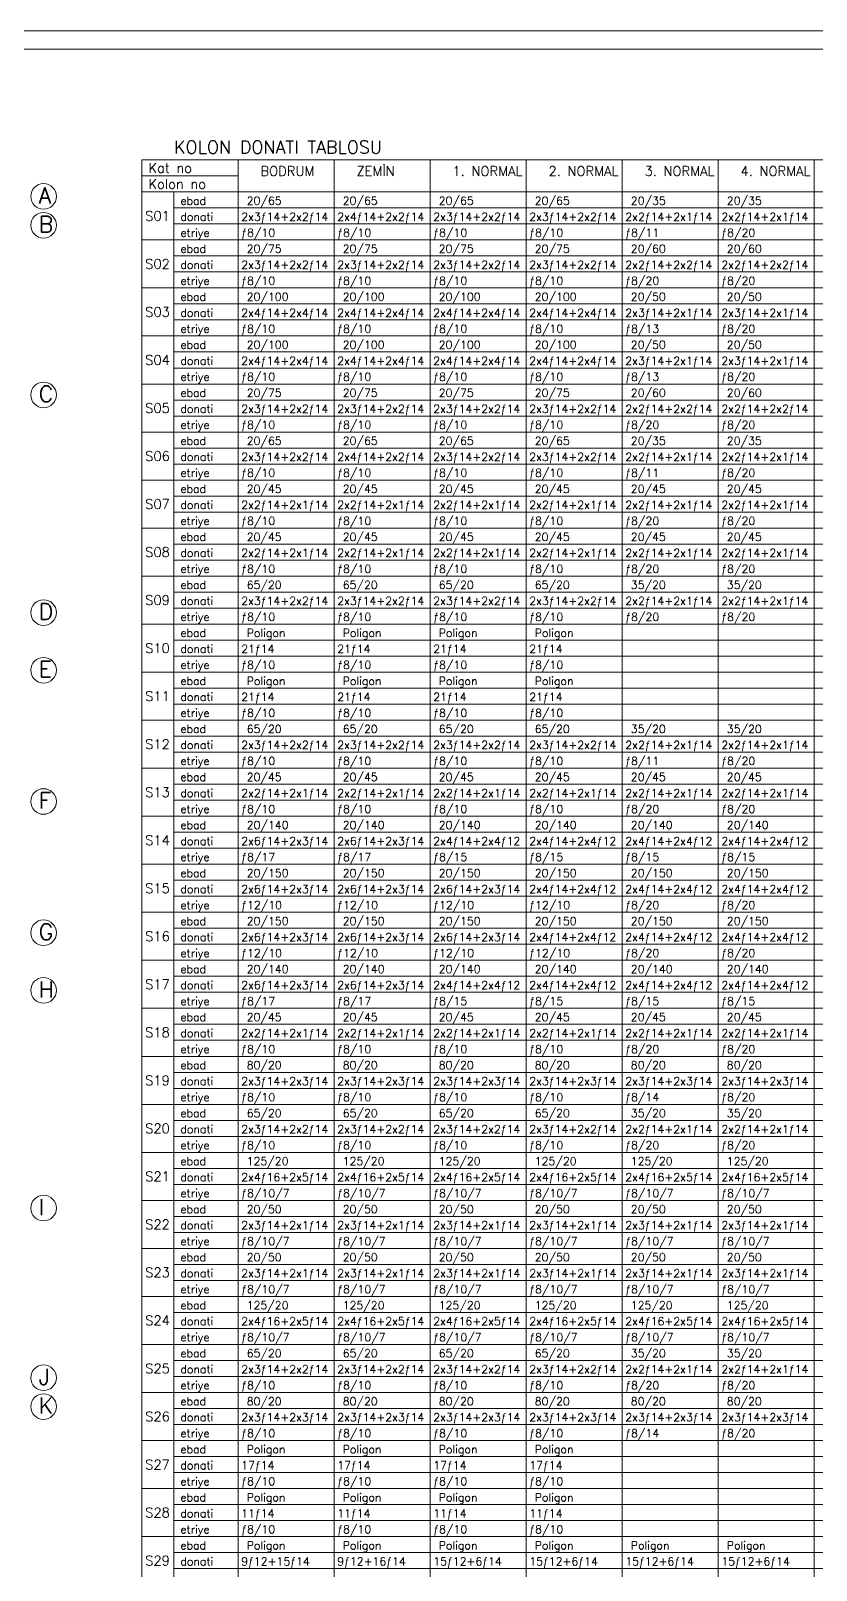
# Model space of a CAD drawing. Header units: inches. Extents: x -0.21 to 0.83, y 0.75 to 2.02.
# Drawn here: x 0.3319 to 0.5773, y 1.4713 to 1.9521 of the extents above; entities that cross this region are included whole.
import ezdxf

# ---------------------------------------------------------------- set-up
doc = ezdxf.new("R2010")
doc.units = ezdxf.units.IN
doc.header["$MEASUREMENT"] = 0
for name, color, linetype, lineweight in [('PENC2', 1, 'Continuous', 0), ('PENC3', 5, 'Continuous', 0), ('PENC4', 84, 'Continuous', 0)]:
    doc.layers.add(name, color=color, linetype=linetype, lineweight=lineweight)
doc.styles.add('RomanSTA', font='RomanSTA')

msp = doc.modelspace()

# ---------------------------------------------------------------- linework, layer by layer
at = {"layer": 'PENC2', "linetype": 'Continuous'}
for p, q in [((0.37661, 1.89682), (0.81661, 1.89682)), ((0.37661, 1.89182), (0.81661, 1.89182)), ((0.37661, 1.88182), (0.81661, 1.88182)), ((0.37661, 1.87682), (0.81661, 1.87682)), ((0.37661, 1.86682), (0.81661, 1.86682)), ((0.37661, 1.86182), (0.81661, 1.86182)), ((0.37661, 1.85182), (0.81661, 1.85182)), ((0.37661, 1.84682), (0.81661, 1.84682)), ((0.37661, 1.83682), (0.81661, 1.83682)), ((0.37661, 1.83182), (0.81661, 1.83182)), ((0.37661, 1.82182), (0.81661, 1.82182)), ((0.37661, 1.81682), (0.81661, 1.81682)), ((0.37661, 1.80682), (0.81661, 1.80682)), ((0.37661, 1.80182), (0.81661, 1.80182)), ((0.37661, 1.79182), (0.81661, 1.79182)), ((0.37661, 1.78682), (0.81661, 1.78682)), ((0.37661, 1.77682), (0.81661, 1.77682)), ((0.37661, 1.77182), (0.81661, 1.77182)), ((0.37661, 1.76182), (0.81661, 1.76182)), ((0.37661, 1.75682), (0.81661, 1.75682)), ((0.37661, 1.74682), (0.81661, 1.74682)), ((0.37661, 1.74182), (0.81661, 1.74182)), ((0.37661, 1.73182), (0.81661, 1.73182)), ((0.37661, 1.72682), (0.81661, 1.72682)), ((0.37661, 1.71682), (0.81661, 1.71682)), ((0.37661, 1.71182), (0.81661, 1.71182)), ((0.37661, 1.70182), (0.81661, 1.70182)), ((0.37661, 1.69682), (0.81661, 1.69682)), ((0.37661, 1.68682), (0.81661, 1.68682)), ((0.37661, 1.68182), (0.81661, 1.68182)), ((0.37661, 1.67182), (0.81661, 1.67182)), ((0.37661, 1.66682), (0.81661, 1.66682)), ((0.37661, 1.65682), (0.81661, 1.65682)), ((0.37661, 1.65182), (0.81661, 1.65182)), ((0.37661, 1.64182), (0.81661, 1.64182)), ((0.37661, 1.63682), (0.81661, 1.63682)), ((0.37661, 1.62682), (0.81661, 1.62682)), ((0.37661, 1.62182), (0.81661, 1.62182)), ((0.37661, 1.61182), (0.81661, 1.61182)), ((0.37661, 1.60682), (0.81661, 1.60682)), ((0.37661, 1.59682), (0.81661, 1.59682)), ((0.37661, 1.59182), (0.81661, 1.59182)), ((0.37661, 1.58182), (0.81661, 1.58182)), ((0.37661, 1.57682), (0.81661, 1.57682)), ((0.37661, 1.56682), (0.81661, 1.56682)), ((0.37661, 1.56182), (0.81661, 1.56182)), ((0.37661, 1.55182), (0.81661, 1.55182)), ((0.37661, 1.54682), (0.81661, 1.54682)), ((0.37661, 1.53682), (0.81661, 1.53682)), ((0.37661, 1.53182), (0.81661, 1.53182)), ((0.37661, 1.52182), (0.81661, 1.52182)), ((0.37661, 1.51682), (0.81661, 1.51682)), ((0.37661, 1.50682), (0.81661, 1.50682)), ((0.37661, 1.50182), (0.81661, 1.50182)), ((0.37661, 1.49182), (0.81661, 1.49182)), ((0.37661, 1.48682), (0.81661, 1.48682)), ((0.37661, 1.47682), (0.81661, 1.47682)), ((0.37661, 1.47182), (0.81661, 1.47182))]:
    msp.add_line(p, q, dxfattribs=at)
at = {"layer": 'PENC3'}
for points in [[(-0.15544, 1.95215), (-0.15544, 0.74675), (0.83473, 0.74675), (0.83473, 1.95215)], [(-0.14966, 1.94637), (-0.14966, 0.75254), (0.82895, 0.75254), (0.82895, 1.94637)]]:
    msp.add_lwpolyline(points, close=True, dxfattribs=at)
for centre in [(0.33586, 1.90042), (0.33586, 1.89142), (0.33586, 1.83842), (0.33586, 1.77042), (0.33586, 1.75242), (0.33586, 1.71142), (0.33586, 1.67042), (0.33586, 1.65242), (0.33586, 1.58442), (0.33586, 1.53142), (0.33586, 1.52242)]:
    msp.add_circle(centre, 0.004, dxfattribs=at)
at = {"layer": 'PENC4', "linetype": 'Continuous'}
for p, q in [((0.36661, 1.91182), (0.81661, 1.91182)), ((0.36661, 1.91182), (0.36661, 0.76182)), ((0.39661, 1.91182), (0.39661, 0.76182)), ((0.42661, 1.91182), (0.42661, 0.76182)), ((0.45661, 1.91182), (0.45661, 0.76182)), ((0.48661, 1.91182), (0.48661, 0.76182)), ((0.51661, 1.91182), (0.51661, 0.76182)), ((0.54661, 1.91182), (0.54661, 0.76182)), ((0.57661, 1.91182), (0.57661, 0.76182)), ((0.36661, 1.90682), (0.39661, 1.90682)), ((0.36661, 1.90182), (0.81661, 1.90182)), ((0.37661, 1.90182), (0.37661, 0.76182)), ((0.36661, 1.88682), (0.81661, 1.88682)), ((0.36661, 1.87182), (0.81661, 1.87182)), ((0.36661, 1.85682), (0.81661, 1.85682)), ((0.36661, 1.84182), (0.81661, 1.84182)), ((0.36661, 1.82682), (0.81661, 1.82682)), ((0.36661, 1.81182), (0.81661, 1.81182)), ((0.36661, 1.79682), (0.81661, 1.79682)), ((0.36661, 1.78182), (0.81661, 1.78182)), ((0.36661, 1.76682), (0.81661, 1.76682)), ((0.36661, 1.75182), (0.81661, 1.75182)), ((0.36661, 1.73682), (0.81661, 1.73682)), ((0.36661, 1.72182), (0.81661, 1.72182)), ((0.36661, 1.70682), (0.81661, 1.70682)), ((0.36661, 1.69182), (0.81661, 1.69182)), ((0.36661, 1.67682), (0.81661, 1.67682)), ((0.36661, 1.66182), (0.81661, 1.66182)), ((0.36661, 1.64682), (0.81661, 1.64682)), ((0.36661, 1.63182), (0.81661, 1.63182)), ((0.36661, 1.61682), (0.81661, 1.61682)), ((0.36661, 1.60182), (0.81661, 1.60182)), ((0.36661, 1.58682), (0.81661, 1.58682)), ((0.36661, 1.57182), (0.81661, 1.57182)), ((0.36661, 1.55682), (0.81661, 1.55682)), ((0.36661, 1.54182), (0.81661, 1.54182)), ((0.36661, 1.52682), (0.81661, 1.52682)), ((0.36661, 1.51182), (0.81661, 1.51182)), ((0.36661, 1.49682), (0.81661, 1.49682)), ((0.36661, 1.48182), (0.81661, 1.48182))]:
    msp.add_line(p, q, dxfattribs=at)

# ---------------------------------------------------------------- texts
at = {"layer": 'PENC2', "style": 'RomanSTA'}
for s, p in [('ebad', (0.37861, 1.89782)), ('donati', (0.37861, 1.89282)), ('etriye', (0.37861, 1.88782)), ('ebad', (0.37861, 1.88282)), ('donati', (0.37861, 1.87782)), ('etriye', (0.37861, 1.87282)), ('ebad', (0.37861, 1.86782)), ('donati', (0.37861, 1.86282)), ('etriye', (0.37861, 1.85782)), ('ebad', (0.37861, 1.85282)), ('donati', (0.37861, 1.84782)), ('etriye', (0.37861, 1.84282)), ('ebad', (0.37861, 1.83782)), ('donati', (0.37861, 1.83282)), ('etriye', (0.37861, 1.82782)), ('ebad', (0.37861, 1.82282)), ('donati', (0.37861, 1.81782)), ('etriye', (0.37861, 1.81282)), ('ebad', (0.37861, 1.80782)), ('donati', (0.37861, 1.80282)), ('etriye', (0.37861, 1.79782)), ('ebad', (0.37861, 1.79282)), ('donati', (0.37861, 1.78782)), ('etriye', (0.37861, 1.78282)), ('ebad', (0.37861, 1.77782)), ('donati', (0.37861, 1.77282)), ('etriye', (0.37861, 1.76782)), ('ebad', (0.37861, 1.76282)), ('donati', (0.37861, 1.75782)), ('etriye', (0.37861, 1.75282)), ('ebad', (0.37861, 1.74782)), ('donati', (0.37861, 1.74282)), ('etriye', (0.37861, 1.73782)), ('ebad', (0.37861, 1.73282)), ('donati', (0.37861, 1.72782)), ('etriye', (0.37861, 1.72282)), ('ebad', (0.37861, 1.71782)), ('donati', (0.37861, 1.71282)), ('etriye', (0.37861, 1.70782)), ('ebad', (0.37861, 1.70282)), ('donati', (0.37861, 1.69782)), ('etriye', (0.37861, 1.69282)), ('ebad', (0.37861, 1.68782)), ('donati', (0.37861, 1.68282)), ('etriye', (0.37861, 1.67782)), ('ebad', (0.37861, 1.67282)), ('donati', (0.37861, 1.66782)), ('etriye', (0.37861, 1.66282)), ('ebad', (0.37861, 1.65782)), ('donati', (0.37861, 1.65282)), ('etriye', (0.37861, 1.64782)), ('ebad', (0.37861, 1.64282)), ('donati', (0.37861, 1.63782)), ('etriye', (0.37861, 1.63282)), ('ebad', (0.37861, 1.62782)), ('donati', (0.37861, 1.62282)), ('etriye', (0.37861, 1.61782)), ('ebad', (0.37861, 1.61282)), ('donati', (0.37861, 1.60782)), ('etriye', (0.37861, 1.60282)), ('ebad', (0.37861, 1.59782)), ('donati', (0.37861, 1.59282)), ('etriye', (0.37861, 1.58782)), ('ebad', (0.37861, 1.58282)), ('donati', (0.37861, 1.57782)), ('etriye', (0.37861, 1.57282)), ('ebad', (0.37861, 1.56782)), ('donati', (0.37861, 1.56282)), ('etriye', (0.37861, 1.55782)), ('ebad', (0.37861, 1.55282)), ('donati', (0.37861, 1.54782)), ('etriye', (0.37861, 1.54282)), ('ebad', (0.37861, 1.53782)), ('donati', (0.37861, 1.53282)), ('etriye', (0.37861, 1.52782)), ('ebad', (0.37861, 1.52282)), ('donati', (0.37861, 1.51782)), ('etriye', (0.37861, 1.51282)), ('ebad', (0.37861, 1.50782)), ('donati', (0.37861, 1.50282)), ('etriye', (0.37861, 1.49782)), ('ebad', (0.37861, 1.49282)), ('donati', (0.37861, 1.48782)), ('etriye', (0.37861, 1.48282)), ('ebad', (0.37861, 1.47782)), ('donati', (0.37861, 1.47282))]:
    msp.add_text(s, height=0.0025, dxfattribs=at).set_placement(p)
at = {"layer": 'PENC3', "style": 'RomanSTA'}
for s, p in [(' 20/65', (0.39761, 1.89782)), (' 20/65', (0.42761, 1.89782)), (' 20/65', (0.45761, 1.89782)), (' 20/65', (0.48761, 1.89782)), (' 20/35', (0.51761, 1.89782)), (' 20/35', (0.54761, 1.89782)), ('2x3ƒ14+2x2ƒ14', (0.39761, 1.89282)), ('2x4ƒ14+2x2ƒ14', (0.42761, 1.89282)), ('2x3ƒ14+2x2ƒ14', (0.45761, 1.89282)), ('2x3ƒ14+2x2ƒ14', (0.48761, 1.89282)), ('2x2ƒ14+2x1ƒ14', (0.51761, 1.89282)), ('2x2ƒ14+2x1ƒ14', (0.54761, 1.89282)), ('ƒ8/10', (0.39761, 1.88782)), ('ƒ8/10', (0.42761, 1.88782)), ('ƒ8/10', (0.45761, 1.88782)), ('ƒ8/10', (0.48761, 1.88782)), ('ƒ8/11', (0.51761, 1.88782)), ('ƒ8/20', (0.54761, 1.88782)), (' 20/75', (0.39761, 1.88282)), (' 20/75', (0.42761, 1.88282)), (' 20/75', (0.45761, 1.88282)), (' 20/75', (0.48761, 1.88282)), (' 20/60', (0.51761, 1.88282)), (' 20/60', (0.54761, 1.88282)), ('2x3ƒ14+2x2ƒ14', (0.39761, 1.87782)), ('2x3ƒ14+2x2ƒ14', (0.42761, 1.87782)), ('2x3ƒ14+2x2ƒ14', (0.45761, 1.87782)), ('2x3ƒ14+2x2ƒ14', (0.48761, 1.87782)), ('2x2ƒ14+2x2ƒ14', (0.51761, 1.87782)), ('2x2ƒ14+2x2ƒ14', (0.54761, 1.87782)), ('ƒ8/10', (0.39761, 1.87282)), ('ƒ8/10', (0.42761, 1.87282)), ('ƒ8/10', (0.45761, 1.87282)), ('ƒ8/10', (0.48761, 1.87282)), ('ƒ8/20', (0.51761, 1.87282)), ('ƒ8/20', (0.54761, 1.87282)), (' 20/100', (0.39761, 1.86782)), (' 20/100', (0.42761, 1.86782)), (' 20/100', (0.45761, 1.86782)), (' 20/100', (0.48761, 1.86782)), (' 20/50', (0.51761, 1.86782)), (' 20/50', (0.54761, 1.86782)), ('2x4ƒ14+2x4ƒ14', (0.39761, 1.86282)), ('2x4ƒ14+2x4ƒ14', (0.42761, 1.86282)), ('2x4ƒ14+2x4ƒ14', (0.45761, 1.86282)), ('2x4ƒ14+2x4ƒ14', (0.48761, 1.86282)), ('2x3ƒ14+2x1ƒ14', (0.51761, 1.86282)), ('2x3ƒ14+2x1ƒ14', (0.54761, 1.86282)), ('ƒ8/10', (0.39761, 1.85782)), ('ƒ8/10', (0.42761, 1.85782)), ('ƒ8/10', (0.45761, 1.85782)), ('ƒ8/10', (0.48761, 1.85782)), ('ƒ8/13', (0.51761, 1.85782)), ('ƒ8/20', (0.54761, 1.85782)), (' 20/100', (0.39761, 1.85282)), (' 20/100', (0.42761, 1.85282)), (' 20/100', (0.45761, 1.85282)), (' 20/100', (0.48761, 1.85282)), (' 20/50', (0.51761, 1.85282)), (' 20/50', (0.54761, 1.85282)), ('2x4ƒ14+2x4ƒ14', (0.39761, 1.84782)), ('2x4ƒ14+2x4ƒ14', (0.42761, 1.84782)), ('2x4ƒ14+2x4ƒ14', (0.45761, 1.84782)), ('2x4ƒ14+2x4ƒ14', (0.48761, 1.84782)), ('2x3ƒ14+2x1ƒ14', (0.51761, 1.84782)), ('2x3ƒ14+2x1ƒ14', (0.54761, 1.84782)), ('ƒ8/10', (0.39761, 1.84282)), ('ƒ8/10', (0.42761, 1.84282)), ('ƒ8/10', (0.45761, 1.84282)), ('ƒ8/10', (0.48761, 1.84282)), ('ƒ8/13', (0.51761, 1.84282)), ('ƒ8/20', (0.54761, 1.84282)), (' 20/75', (0.39761, 1.83782)), (' 20/75', (0.42761, 1.83782)), (' 20/75', (0.45761, 1.83782)), (' 20/75', (0.48761, 1.83782)), (' 20/60', (0.51761, 1.83782)), (' 20/60', (0.54761, 1.83782)), ('2x3ƒ14+2x2ƒ14', (0.39761, 1.83282)), ('2x3ƒ14+2x2ƒ14', (0.42761, 1.83282)), ('2x3ƒ14+2x2ƒ14', (0.45761, 1.83282)), ('2x3ƒ14+2x2ƒ14', (0.48761, 1.83282)), ('2x2ƒ14+2x2ƒ14', (0.51761, 1.83282)), ('2x2ƒ14+2x2ƒ14', (0.54761, 1.83282)), ('ƒ8/10', (0.39761, 1.82782)), ('ƒ8/10', (0.42761, 1.82782)), ('ƒ8/10', (0.45761, 1.82782)), ('ƒ8/10', (0.48761, 1.82782)), ('ƒ8/20', (0.51761, 1.82782)), ('ƒ8/20', (0.54761, 1.82782)), (' 20/65', (0.39761, 1.82282)), (' 20/65', (0.42761, 1.82282)), (' 20/65', (0.45761, 1.82282)), (' 20/65', (0.48761, 1.82282)), (' 20/35', (0.51761, 1.82282)), (' 20/35', (0.54761, 1.82282)), ('2x3ƒ14+2x2ƒ14', (0.39761, 1.81782)), ('2x4ƒ14+2x2ƒ14', (0.42761, 1.81782)), ('2x3ƒ14+2x2ƒ14', (0.45761, 1.81782)), ('2x3ƒ14+2x2ƒ14', (0.48761, 1.81782)), ('2x2ƒ14+2x1ƒ14', (0.51761, 1.81782)), ('2x2ƒ14+2x1ƒ14', (0.54761, 1.81782)), ('ƒ8/10', (0.39761, 1.81282)), ('ƒ8/10', (0.42761, 1.81282)), ('ƒ8/10', (0.45761, 1.81282)), ('ƒ8/10', (0.48761, 1.81282)), ('ƒ8/11', (0.51761, 1.81282)), ('ƒ8/20', (0.54761, 1.81282)), (' 20/45', (0.39761, 1.80782)), (' 20/45', (0.42761, 1.80782)), (' 20/45', (0.45761, 1.80782)), (' 20/45', (0.48761, 1.80782)), (' 20/45', (0.51761, 1.80782)), (' 20/45', (0.54761, 1.80782)), ('2x2ƒ14+2x1ƒ14', (0.39761, 1.80282)), ('2x2ƒ14+2x1ƒ14', (0.42761, 1.80282)), ('2x2ƒ14+2x1ƒ14', (0.45761, 1.80282)), ('2x2ƒ14+2x1ƒ14', (0.48761, 1.80282)), ('2x2ƒ14+2x1ƒ14', (0.51761, 1.80282)), ('2x2ƒ14+2x1ƒ14', (0.54761, 1.80282)), ('ƒ8/10', (0.39761, 1.79782)), ('ƒ8/10', (0.42761, 1.79782)), ('ƒ8/10', (0.45761, 1.79782)), ('ƒ8/10', (0.48761, 1.79782)), ('ƒ8/20', (0.51761, 1.79782)), ('ƒ8/20', (0.54761, 1.79782)), (' 20/45', (0.39761, 1.79282)), (' 20/45', (0.42761, 1.79282)), (' 20/45', (0.45761, 1.79282)), (' 20/45', (0.48761, 1.79282)), (' 20/45', (0.51761, 1.79282)), (' 20/45', (0.54761, 1.79282)), ('2x2ƒ14+2x1ƒ14', (0.39761, 1.78782)), ('2x2ƒ14+2x1ƒ14', (0.42761, 1.78782)), ('2x2ƒ14+2x1ƒ14', (0.45761, 1.78782)), ('2x2ƒ14+2x1ƒ14', (0.48761, 1.78782)), ('2x2ƒ14+2x1ƒ14', (0.51761, 1.78782)), ('2x2ƒ14+2x1ƒ14', (0.54761, 1.78782)), ('ƒ8/10', (0.39761, 1.78282)), ('ƒ8/10', (0.42761, 1.78282)), ('ƒ8/10', (0.45761, 1.78282)), ('ƒ8/10', (0.48761, 1.78282)), ('ƒ8/20', (0.51761, 1.78282)), ('ƒ8/20', (0.54761, 1.78282)), (' 65/20', (0.39761, 1.77782)), (' 65/20', (0.42761, 1.77782)), (' 65/20', (0.45761, 1.77782)), (' 65/20', (0.48761, 1.77782)), (' 35/20', (0.51761, 1.77782)), (' 35/20', (0.54761, 1.77782)), ('2x3ƒ14+2x2ƒ14', (0.39761, 1.77282)), ('2x3ƒ14+2x2ƒ14', (0.42761, 1.77282)), ('2x3ƒ14+2x2ƒ14', (0.45761, 1.77282)), ('2x3ƒ14+2x2ƒ14', (0.48761, 1.77282)), ('2x2ƒ14+2x1ƒ14', (0.51761, 1.77282)), ('2x2ƒ14+2x1ƒ14', (0.54761, 1.77282)), ('ƒ8/10', (0.39761, 1.76782)), ('ƒ8/10', (0.42761, 1.76782)), ('ƒ8/10', (0.45761, 1.76782)), ('ƒ8/10', (0.48761, 1.76782)), ('ƒ8/20', (0.51761, 1.76782)), ('ƒ8/20', (0.54761, 1.76782)), (' Poligon', (0.39761, 1.76282)), (' Poligon', (0.42761, 1.76282)), (' Poligon', (0.45761, 1.76282)), (' Poligon', (0.48761, 1.76282)), ('21ƒ14', (0.39761, 1.75782)), ('21ƒ14', (0.42761, 1.75782)), ('21ƒ14', (0.45761, 1.75782)), ('21ƒ14', (0.48761, 1.75782)), ('ƒ8/10', (0.39761, 1.75282)), ('ƒ8/10', (0.42761, 1.75282)), ('ƒ8/10', (0.45761, 1.75282)), ('ƒ8/10', (0.48761, 1.75282)), (' Poligon', (0.39761, 1.74782)), (' Poligon', (0.42761, 1.74782)), (' Poligon', (0.45761, 1.74782)), (' Poligon', (0.48761, 1.74782)), ('ƒ8/10', (0.39761, 1.73782)), ('21ƒ14', (0.39761, 1.74282)), ('ƒ8/10', (0.42761, 1.73782)), ('21ƒ14', (0.42761, 1.74282)), ('ƒ8/10', (0.45761, 1.73782)), ('21ƒ14', (0.45761, 1.74282)), ('ƒ8/10', (0.48761, 1.73782)), ('21ƒ14', (0.48761, 1.74282)), (' 65/20', (0.39761, 1.73282)), (' 65/20', (0.42761, 1.73282)), (' 65/20', (0.45761, 1.73282)), (' 65/20', (0.48761, 1.73282)), (' 35/20', (0.51761, 1.73282)), (' 35/20', (0.54761, 1.73282)), ('2x3ƒ14+2x2ƒ14', (0.39761, 1.72782)), ('2x3ƒ14+2x2ƒ14', (0.42761, 1.72782)), ('2x3ƒ14+2x2ƒ14', (0.45761, 1.72782)), ('2x3ƒ14+2x2ƒ14', (0.48761, 1.72782)), ('2x2ƒ14+2x1ƒ14', (0.51761, 1.72782)), ('2x2ƒ14+2x1ƒ14', (0.54761, 1.72782)), ('ƒ8/10', (0.39761, 1.72282)), ('ƒ8/10', (0.42761, 1.72282)), ('ƒ8/10', (0.45761, 1.72282)), ('ƒ8/10', (0.48761, 1.72282)), ('ƒ8/11', (0.51761, 1.72282)), ('ƒ8/20', (0.54761, 1.72282)), (' 20/45', (0.39761, 1.71782)), (' 20/45', (0.42761, 1.71782)), (' 20/45', (0.45761, 1.71782)), (' 20/45', (0.48761, 1.71782)), (' 20/45', (0.51761, 1.71782)), (' 20/45', (0.54761, 1.71782)), ('2x2ƒ14+2x1ƒ14', (0.39761, 1.71282)), ('2x2ƒ14+2x1ƒ14', (0.42761, 1.71282)), ('2x2ƒ14+2x1ƒ14', (0.45761, 1.71282)), ('2x2ƒ14+2x1ƒ14', (0.48761, 1.71282)), ('2x2ƒ14+2x1ƒ14', (0.51761, 1.71282)), ('2x2ƒ14+2x1ƒ14', (0.54761, 1.71282)), ('ƒ8/10', (0.39761, 1.70782)), ('ƒ8/10', (0.42761, 1.70782)), ('ƒ8/10', (0.45761, 1.70782)), ('ƒ8/10', (0.48761, 1.70782)), ('ƒ8/20', (0.51761, 1.70782)), ('ƒ8/20', (0.54761, 1.70782)), (' 20/140', (0.39761, 1.70282)), (' 20/140', (0.42761, 1.70282)), (' 20/140', (0.45761, 1.70282)), (' 20/140', (0.48761, 1.70282)), (' 20/140', (0.51761, 1.70282)), (' 20/140', (0.54761, 1.70282)), ('2x6ƒ14+2x3ƒ14', (0.39761, 1.69782)), ('2x6ƒ14+2x3ƒ14', (0.42761, 1.69782)), ('2x4ƒ14+2x4ƒ12', (0.45761, 1.69782)), ('2x4ƒ14+2x4ƒ12', (0.48761, 1.69782)), ('2x4ƒ14+2x4ƒ12', (0.51761, 1.69782)), ('2x4ƒ14+2x4ƒ12', (0.54761, 1.69782)), ('ƒ8/17', (0.39761, 1.69282)), ('ƒ8/17', (0.42761, 1.69282)), ('ƒ8/15', (0.45761, 1.69282)), ('ƒ8/15', (0.48761, 1.69282)), ('ƒ8/15', (0.51761, 1.69282)), ('ƒ8/15', (0.54761, 1.69282)), (' 20/150', (0.39761, 1.68782)), (' 20/150', (0.42761, 1.68782)), (' 20/150', (0.45761, 1.68782)), (' 20/150', (0.48761, 1.68782)), (' 20/150', (0.51761, 1.68782)), (' 20/150', (0.54761, 1.68782)), ('2x6ƒ14+2x3ƒ14', (0.39761, 1.68282)), ('2x6ƒ14+2x3ƒ14', (0.42761, 1.68282)), ('2x6ƒ14+2x3ƒ14', (0.45761, 1.68282)), ('2x4ƒ14+2x4ƒ12', (0.48761, 1.68282)), ('2x4ƒ14+2x4ƒ12', (0.51761, 1.68282)), ('2x4ƒ14+2x4ƒ12', (0.54761, 1.68282)), ('ƒ12/10', (0.39761, 1.67782)), ('ƒ12/10', (0.42761, 1.67782)), ('ƒ12/10', (0.45761, 1.67782)), ('ƒ12/10', (0.48761, 1.67782)), ('ƒ8/20', (0.51761, 1.67782)), ('ƒ8/20', (0.54761, 1.67782)), (' 20/150', (0.39761, 1.67282)), (' 20/150', (0.42761, 1.67282)), (' 20/150', (0.45761, 1.67282)), (' 20/150', (0.48761, 1.67282)), (' 20/150', (0.51761, 1.67282)), (' 20/150', (0.54761, 1.67282)), ('2x6ƒ14+2x3ƒ14', (0.39761, 1.66782)), ('2x6ƒ14+2x3ƒ14', (0.42761, 1.66782)), ('2x6ƒ14+2x3ƒ14', (0.45761, 1.66782)), ('2x4ƒ14+2x4ƒ12', (0.48761, 1.66782)), ('2x4ƒ14+2x4ƒ12', (0.51761, 1.66782)), ('2x4ƒ14+2x4ƒ12', (0.54761, 1.66782)), ('ƒ12/10', (0.39761, 1.66282)), ('ƒ12/10', (0.42761, 1.66282)), ('ƒ12/10', (0.45761, 1.66282)), ('ƒ12/10', (0.48761, 1.66282)), ('ƒ8/20', (0.51761, 1.66282)), ('ƒ8/20', (0.54761, 1.66282)), (' 20/140', (0.39761, 1.65782)), (' 20/140', (0.42761, 1.65782)), (' 20/140', (0.45761, 1.65782)), (' 20/140', (0.48761, 1.65782)), (' 20/140', (0.51761, 1.65782)), (' 20/140', (0.54761, 1.65782)), ('2x6ƒ14+2x3ƒ14', (0.39761, 1.65282)), ('2x6ƒ14+2x3ƒ14', (0.42761, 1.65282)), ('2x4ƒ14+2x4ƒ12', (0.45761, 1.65282)), ('2x4ƒ14+2x4ƒ12', (0.48761, 1.65282)), ('2x4ƒ14+2x4ƒ12', (0.51761, 1.65282)), ('2x4ƒ14+2x4ƒ12', (0.54761, 1.65282)), ('ƒ8/17', (0.39761, 1.64782)), ('ƒ8/17', (0.42761, 1.64782)), ('ƒ8/15', (0.45761, 1.64782)), ('ƒ8/15', (0.48761, 1.64782)), ('ƒ8/15', (0.51761, 1.64782)), ('ƒ8/15', (0.54761, 1.64782)), (' 20/45', (0.39761, 1.64282)), (' 20/45', (0.42761, 1.64282)), (' 20/45', (0.45761, 1.64282)), (' 20/45', (0.48761, 1.64282)), (' 20/45', (0.51761, 1.64282)), (' 20/45', (0.54761, 1.64282)), ('2x2ƒ14+2x1ƒ14', (0.39761, 1.63782)), ('2x2ƒ14+2x1ƒ14', (0.42761, 1.63782)), ('2x2ƒ14+2x1ƒ14', (0.45761, 1.63782)), ('2x2ƒ14+2x1ƒ14', (0.48761, 1.63782)), ('2x2ƒ14+2x1ƒ14', (0.51761, 1.63782)), ('2x2ƒ14+2x1ƒ14', (0.54761, 1.63782)), ('ƒ8/10', (0.39761, 1.63282)), ('ƒ8/10', (0.42761, 1.63282)), ('ƒ8/10', (0.45761, 1.63282)), ('ƒ8/10', (0.48761, 1.63282)), ('ƒ8/20', (0.51761, 1.63282)), ('ƒ8/20', (0.54761, 1.63282)), (' 80/20', (0.39761, 1.62782)), (' 80/20', (0.42761, 1.62782)), (' 80/20', (0.45761, 1.62782)), (' 80/20', (0.48761, 1.62782)), (' 80/20', (0.51761, 1.62782)), (' 80/20', (0.54761, 1.62782)), ('2x3ƒ14+2x3ƒ14', (0.39761, 1.62282)), ('2x3ƒ14+2x3ƒ14', (0.42761, 1.62282)), ('2x3ƒ14+2x3ƒ14', (0.45761, 1.62282)), ('2x3ƒ14+2x3ƒ14', (0.48761, 1.62282)), ('2x3ƒ14+2x3ƒ14', (0.51761, 1.62282)), ('2x3ƒ14+2x3ƒ14', (0.54761, 1.62282)), ('ƒ8/10', (0.39761, 1.61782)), ('ƒ8/10', (0.42761, 1.61782)), ('ƒ8/10', (0.45761, 1.61782)), ('ƒ8/10', (0.48761, 1.61782)), ('ƒ8/14', (0.51761, 1.61782)), ('ƒ8/20', (0.54761, 1.61782)), (' 65/20', (0.39761, 1.61282)), (' 65/20', (0.42761, 1.61282)), (' 65/20', (0.45761, 1.61282)), (' 65/20', (0.48761, 1.61282)), (' 35/20', (0.51761, 1.61282)), (' 35/20', (0.54761, 1.61282)), ('2x3ƒ14+2x2ƒ14', (0.39761, 1.60782)), ('2x3ƒ14+2x2ƒ14', (0.42761, 1.60782)), ('2x3ƒ14+2x2ƒ14', (0.45761, 1.60782)), ('2x3ƒ14+2x2ƒ14', (0.48761, 1.60782)), ('2x2ƒ14+2x1ƒ14', (0.51761, 1.60782)), ('2x2ƒ14+2x1ƒ14', (0.54761, 1.60782)), ('ƒ8/10', (0.39761, 1.60282)), ('ƒ8/10', (0.42761, 1.60282)), ('ƒ8/10', (0.45761, 1.60282)), ('ƒ8/10', (0.48761, 1.60282)), ('ƒ8/20', (0.51761, 1.60282)), ('ƒ8/20', (0.54761, 1.60282)), (' 125/20', (0.39761, 1.59782)), (' 125/20', (0.42761, 1.59782)), (' 125/20', (0.45761, 1.59782)), (' 125/20', (0.48761, 1.59782)), (' 125/20', (0.51761, 1.59782)), (' 125/20', (0.54761, 1.59782)), ('2x4ƒ16+2x5ƒ14', (0.39761, 1.59282)), ('2x4ƒ16+2x5ƒ14', (0.42761, 1.59282)), ('2x4ƒ16+2x5ƒ14', (0.45761, 1.59282)), ('2x4ƒ16+2x5ƒ14', (0.48761, 1.59282)), ('2x4ƒ16+2x5ƒ14', (0.51761, 1.59282)), ('2x4ƒ16+2x5ƒ14', (0.54761, 1.59282)), ('ƒ8/10/7', (0.39761, 1.58782)), ('ƒ8/10/7', (0.42761, 1.58782)), ('ƒ8/10/7', (0.45761, 1.58782)), ('ƒ8/10/7', (0.48761, 1.58782)), ('ƒ8/10/7', (0.51761, 1.58782)), ('ƒ8/10/7', (0.54761, 1.58782)), (' 20/50', (0.39761, 1.58282)), (' 20/50', (0.42761, 1.58282)), (' 20/50', (0.45761, 1.58282)), (' 20/50', (0.48761, 1.58282)), (' 20/50', (0.51761, 1.58282)), (' 20/50', (0.54761, 1.58282)), ('2x3ƒ14+2x1ƒ14', (0.39761, 1.57782)), ('2x3ƒ14+2x1ƒ14', (0.42761, 1.57782)), ('2x3ƒ14+2x1ƒ14', (0.45761, 1.57782)), ('2x3ƒ14+2x1ƒ14', (0.48761, 1.57782)), ('2x3ƒ14+2x1ƒ14', (0.51761, 1.57782)), ('2x3ƒ14+2x1ƒ14', (0.54761, 1.57782)), ('ƒ8/10/7', (0.39761, 1.57282)), ('ƒ8/10/7', (0.42761, 1.57282)), ('ƒ8/10/7', (0.45761, 1.57282)), ('ƒ8/10/7', (0.48761, 1.57282)), ('ƒ8/10/7', (0.51761, 1.57282)), ('ƒ8/10/7', (0.54761, 1.57282)), (' 20/50', (0.39761, 1.56782)), (' 20/50', (0.42761, 1.56782)), (' 20/50', (0.45761, 1.56782)), (' 20/50', (0.48761, 1.56782)), (' 20/50', (0.51761, 1.56782)), (' 20/50', (0.54761, 1.56782)), ('2x3ƒ14+2x1ƒ14', (0.39761, 1.56282)), ('2x3ƒ14+2x1ƒ14', (0.42761, 1.56282)), ('2x3ƒ14+2x1ƒ14', (0.45761, 1.56282)), ('2x3ƒ14+2x1ƒ14', (0.48761, 1.56282)), ('2x3ƒ14+2x1ƒ14', (0.51761, 1.56282)), ('2x3ƒ14+2x1ƒ14', (0.54761, 1.56282)), ('ƒ8/10/7', (0.39761, 1.55782)), ('ƒ8/10/7', (0.42761, 1.55782)), ('ƒ8/10/7', (0.45761, 1.55782)), ('ƒ8/10/7', (0.48761, 1.55782)), ('ƒ8/10/7', (0.51761, 1.55782)), ('ƒ8/10/7', (0.54761, 1.55782)), (' 125/20', (0.39761, 1.55282)), (' 125/20', (0.42761, 1.55282)), (' 125/20', (0.45761, 1.55282)), (' 125/20', (0.48761, 1.55282)), (' 125/20', (0.51761, 1.55282)), (' 125/20', (0.54761, 1.55282)), ('2x4ƒ16+2x5ƒ14', (0.39761, 1.54782)), ('2x4ƒ16+2x5ƒ14', (0.42761, 1.54782)), ('2x4ƒ16+2x5ƒ14', (0.45761, 1.54782)), ('2x4ƒ16+2x5ƒ14', (0.48761, 1.54782)), ('2x4ƒ16+2x5ƒ14', (0.51761, 1.54782)), ('2x4ƒ16+2x5ƒ14', (0.54761, 1.54782)), ('ƒ8/10/7', (0.39761, 1.54282)), ('ƒ8/10/7', (0.42761, 1.54282)), ('ƒ8/10/7', (0.45761, 1.54282)), ('ƒ8/10/7', (0.48761, 1.54282)), ('ƒ8/10/7', (0.51761, 1.54282)), ('ƒ8/10/7', (0.54761, 1.54282)), (' 65/20', (0.39761, 1.53782)), (' 65/20', (0.42761, 1.53782)), (' 65/20', (0.45761, 1.53782)), (' 65/20', (0.48761, 1.53782)), (' 35/20', (0.51761, 1.53782)), (' 35/20', (0.54761, 1.53782)), ('2x3ƒ14+2x2ƒ14', (0.39761, 1.53282)), ('2x3ƒ14+2x2ƒ14', (0.42761, 1.53282)), ('2x3ƒ14+2x2ƒ14', (0.45761, 1.53282)), ('2x3ƒ14+2x2ƒ14', (0.48761, 1.53282)), ('2x2ƒ14+2x1ƒ14', (0.51761, 1.53282)), ('2x2ƒ14+2x1ƒ14', (0.54761, 1.53282)), ('ƒ8/10', (0.39761, 1.52782)), ('ƒ8/10', (0.42761, 1.52782)), ('ƒ8/10', (0.45761, 1.52782)), ('ƒ8/10', (0.48761, 1.52782)), ('ƒ8/20', (0.51761, 1.52782)), ('ƒ8/20', (0.54761, 1.52782)), (' 80/20', (0.39761, 1.52282)), (' 80/20', (0.42761, 1.52282)), (' 80/20', (0.45761, 1.52282)), (' 80/20', (0.48761, 1.52282)), (' 80/20', (0.51761, 1.52282)), (' 80/20', (0.54761, 1.52282)), ('2x3ƒ14+2x3ƒ14', (0.39761, 1.51782)), ('2x3ƒ14+2x3ƒ14', (0.42761, 1.51782)), ('2x3ƒ14+2x3ƒ14', (0.45761, 1.51782)), ('2x3ƒ14+2x3ƒ14', (0.48761, 1.51782)), ('2x3ƒ14+2x3ƒ14', (0.51761, 1.51782)), ('2x3ƒ14+2x3ƒ14', (0.54761, 1.51782)), ('ƒ8/10', (0.39761, 1.51282)), ('ƒ8/10', (0.42761, 1.51282)), ('ƒ8/10', (0.45761, 1.51282)), ('ƒ8/10', (0.48761, 1.51282)), ('ƒ8/14', (0.51761, 1.51282)), ('ƒ8/20', (0.54761, 1.51282)), (' Poligon', (0.39761, 1.50782)), (' Poligon', (0.42761, 1.50782)), (' Poligon', (0.45761, 1.50782)), (' Poligon', (0.48761, 1.50782)), ('17ƒ14', (0.39761, 1.50282)), ('17ƒ14', (0.42761, 1.50282)), ('17ƒ14', (0.45761, 1.50282)), ('17ƒ14', (0.48761, 1.50282)), ('ƒ8/10', (0.39761, 1.49782)), ('ƒ8/10', (0.42761, 1.49782)), ('ƒ8/10', (0.45761, 1.49782)), ('ƒ8/10', (0.48761, 1.49782)), (' Poligon', (0.39761, 1.49282)), (' Poligon', (0.42761, 1.49282)), (' Poligon', (0.45761, 1.49282)), (' Poligon', (0.48761, 1.49282)), ('ƒ8/10', (0.39761, 1.48282)), ('11ƒ14', (0.39761, 1.48782)), ('ƒ8/10', (0.42761, 1.48282)), ('11ƒ14', (0.42761, 1.48782)), ('ƒ8/10', (0.45761, 1.48282)), ('11ƒ14', (0.45761, 1.48782)), ('ƒ8/10', (0.48761, 1.48282)), ('11ƒ14', (0.48761, 1.48782)), (' Poligon', (0.39761, 1.47782)), (' Poligon', (0.42761, 1.47782)), (' Poligon', (0.45761, 1.47782)), (' Poligon', (0.48761, 1.47782)), (' Poligon', (0.51761, 1.47782)), (' Poligon', (0.54761, 1.47782)), ('9ƒ12+15ƒ14', (0.39761, 1.47282)), ('9ƒ12+16ƒ14', (0.42761, 1.47282)), ('15ƒ12+6ƒ14', (0.45761, 1.47282)), ('15ƒ12+6ƒ14', (0.48761, 1.47282)), ('15ƒ12+6ƒ14', (0.51761, 1.47282)), ('15ƒ12+6ƒ14', (0.54761, 1.47282))]:
    msp.add_text(s, height=0.0025, dxfattribs=at).set_placement(p)
at = {"layer": 'PENC4', "style": 'RomanSTA'}
for s, height, p in [('KOLON DONATI TABLOSU', 0.004, (0.37661, 1.91382)), ('Kat no', 0.003, (0.36861, 1.90782)), ('BODRUM', 0.003, (0.40361, 1.90682)), ('ZEMİN', 0.003, (0.43361, 1.90682)), ('1. NORMAL', 0.003, (0.46361, 1.90682)), ('2. NORMAL', 0.003, (0.49361, 1.90682)), ('3. NORMAL', 0.003, (0.52361, 1.90682)), ('4. NORMAL', 0.003, (0.55361, 1.90682)), ('Kolon no', 0.003, (0.36861, 1.90282)), ('A', 0.005, (0.33436, 1.89822)), ('S01', 0.003, (0.36761, 1.89282)), ('B', 0.005, (0.33436, 1.88922)), ('S02', 0.003, (0.36761, 1.87782)), ('S03', 0.003, (0.36761, 1.86282)), ('S04', 0.003, (0.36761, 1.84782)), ('C', 0.005, (0.33436, 1.83622)), ('S05', 0.003, (0.36761, 1.83282)), ('S06', 0.003, (0.36761, 1.81782)), ('S07', 0.003, (0.36761, 1.80282)), ('S08', 0.003, (0.36761, 1.78782)), ('S09', 0.003, (0.36761, 1.77282)), ('D', 0.005, (0.33436, 1.76822)), ('S10', 0.003, (0.36761, 1.75782)), ('E', 0.005, (0.33436, 1.75022)), ('S11', 0.003, (0.36761, 1.74282)), ('S12', 0.003, (0.36761, 1.72782)), ('F', 0.005, (0.33436, 1.70922)), ('S13', 0.003, (0.36761, 1.71282)), ('S14', 0.003, (0.36761, 1.69782)), ('S15', 0.003, (0.36761, 1.68282)), ('G', 0.005, (0.33436, 1.66822)), ('S16', 0.003, (0.36761, 1.66782)), ('H', 0.005, (0.33436, 1.65022)), ('S17', 0.003, (0.36761, 1.65282)), ('S18', 0.003, (0.36761, 1.63782)), ('S19', 0.003, (0.36761, 1.62282)), ('S20', 0.003, (0.36761, 1.60782)), ('S21', 0.003, (0.36761, 1.59282)), ('I', 0.005, (0.33436, 1.58222)), ('S22', 0.003, (0.36761, 1.57782)), ('S23', 0.003, (0.36761, 1.56282)), ('S24', 0.003, (0.36761, 1.54782)), ('J', 0.005, (0.33436, 1.52922)), ('S25', 0.003, (0.36761, 1.53282)), ('K', 0.005, (0.33436, 1.52022)), ('S26', 0.003, (0.36761, 1.51782)), ('S27', 0.003, (0.36761, 1.50282)), ('S28', 0.003, (0.36761, 1.48782)), ('S29', 0.003, (0.36761, 1.47282))]:
    msp.add_text(s, height=height, dxfattribs=at).set_placement(p)

doc.saveas('drawing.dxf')
